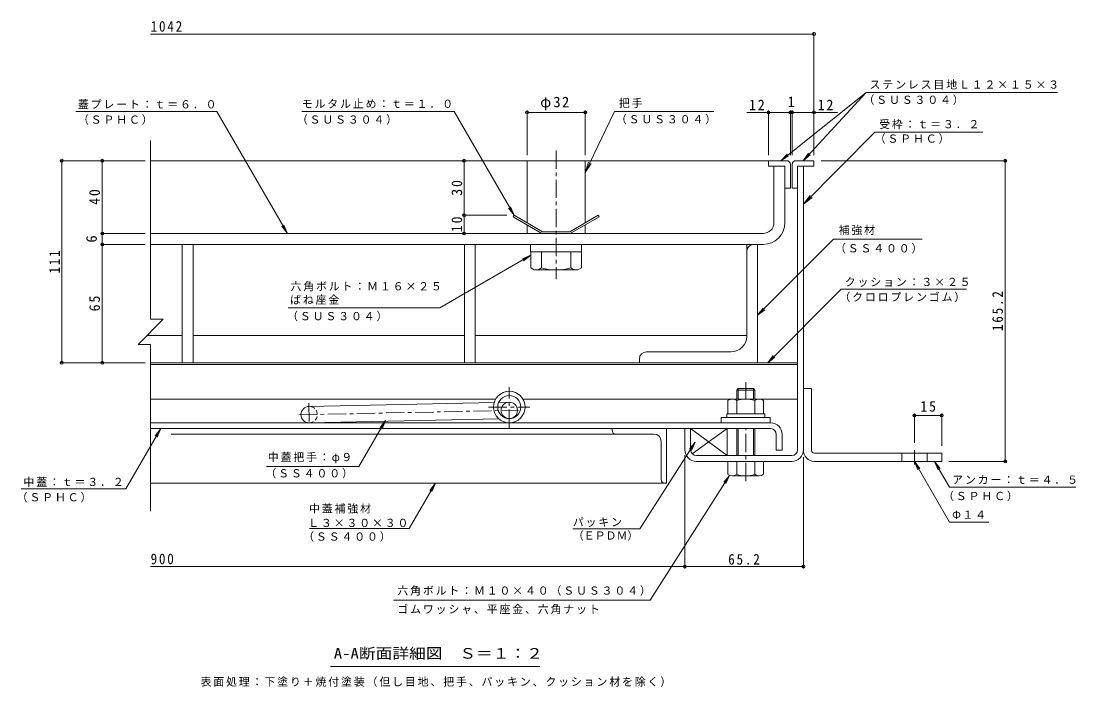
# Model space of a CAD drawing. Units: millimetres at full size. Extents: x -524 to 544, y -392 to 372.
# Drawn here: x -36 to 544, y 6 to 372 of the extents above; entities that cross this region are included whole.
import ezdxf
from ezdxf.enums import TextEntityAlignment as Align

# ---------------------------------------------------------------- set-up
doc = ezdxf.new("R2010")
doc.units = ezdxf.units.MM
doc.header["$LTSCALE"] = 2
doc.header["$PDMODE"] = 32
doc.header["$PDSIZE"] = 1.6
doc.linetypes.add('CHAIN1', pattern=[8, 5, -1, 1, -1])
doc.linetypes.add('DASHED1', pattern=[1.8, 1.2, -0.6])
for name, color, linetype, lineweight in [('D-1', 2, 'Continuous', 9), ('D-2', 3, 'Continuous', 9), ('D-3', 4, 'Continuous', 9), ('D-5', 7, 'Continuous', 9), ('D-6', 6, 'Continuous', 9), ('D-7', 5, 'Continuous', 5), ('D-8', 5, 'Continuous', 5), ('D-9', 134, 'Continuous', 5), ('D-A', 3, 'Continuous', 9), ('D-B', 6, 'Continuous', 9), ('D-C', 2, 'Continuous', 9), ('D-D', 4, 'Continuous', 9), ('D-E', 3, 'Continuous', 9), ('D-F', 7, 'Continuous', 9)]:
    doc.layers.add(name, color=color, linetype=linetype, lineweight=lineweight)
doc.styles.add('ＭＳ ゴシック', font='')
doc.styles.get('ＭＳ ゴシック').set_extended_font_data('MS Gothic')

msp = doc.modelspace()

# ---------------------------------------------------------------- linework, layer by layer
at = {"layer": 'D-1'}
for p, q in [((390.746, 136.048), (390.746, 291.848)), ((393.946, 291.848), (390.746, 291.848)), ((393.946, 136.048), (393.946, 291.848)), ((331.946, 136.048), (331.946, 147.648)), ((387.546, 132.848), (335.146, 132.848)), ((335.146, 129.648), (357.246, 129.648)), ((387.546, 129.648), (367.246, 129.648))]:
    msp.add_line(p, q, dxfattribs=at)
msp.add_lwpolyline([(328.746, 136.048), (328.746, 147.648), (331.946, 147.648)], dxfattribs=at)
for centre, radius, start, end in [((335.146, 136.048), 6.4, 180, 270), ((335.146, 136.048), 3.2, 180, 270), ((387.546, 136.048), 3.2, 270, 0), ((387.546, 136.048), 6.4, 270, 0)]:
    msp.add_arc(centre, radius, start, end, dxfattribs=at)
at = {"layer": 'D-2'}
for p, q in [((377.746, 291.848), (383.746, 291.848)), ((377.746, 291.848), (377.746, 260.848)), ((383.746, 260.848), (383.746, 291.848)), ((35.115, 254.848), (371.746, 254.848)), ((35.115, 248.848), (371.746, 248.848))]:
    msp.add_line(p, q, dxfattribs=at)
at = {"layer": 'D-2', "linetype": 'CHAIN1'}
for p, q in [((232.246, 148.149), (232.246, 170.345)), ((220.897, 159.498), (243.594, 159.498))]:
    msp.add_line(p, q, dxfattribs=at)
at = {"layer": 'D-2'}
for radius in [8.65, 6.35]:
    msp.add_circle((232.246, 159.498), radius, dxfattribs=at)
for radius in [6, 12]:
    msp.add_arc((371.746, 260.848), radius, 270, 0, dxfattribs=at)
at = {"layer": 'D-3'}
for p, q in [((374.746, 294.848), (35.115, 294.848)), ((374.746, 294.848), (374.746, 291.848)), ((384.746, 294.848), (374.746, 294.848)), ((374.746, 291.848), (383.746, 291.848)), ((383.746, 291.848), (383.746, 279.848)), ((386.746, 292.848), (386.746, 279.848)), ((387.746, 292.848), (387.746, 279.848)), ((389.746, 294.848), (399.746, 294.848)), ((399.746, 291.848), (390.746, 291.848)), ((390.746, 279.848), (390.746, 291.848)), ((399.746, 294.848), (399.746, 291.848)), ((383.746, 279.848), (386.746, 279.848)), ((390.746, 279.848), (387.746, 279.848)), ((234.907, 264.848), (234.407, 263.982)), ((234.407, 263.982), (250.228, 254.848)), ((234.907, 264.848), (250.495, 255.848)), ((281.084, 264.848), (265.496, 255.848)), ((281.584, 263.982), (265.764, 254.848)), ((281.084, 264.848), (281.584, 263.982)), ((265.496, 255.848), (250.495, 255.848)), ((250.228, 254.848), (265.764, 254.848))]:
    msp.add_line(p, q, dxfattribs=at)
for centre, start, end in [((384.746, 292.848), 0, 90), ((389.746, 292.848), 90, 180)]:
    msp.add_arc(centre, 2, start, end, dxfattribs=at)
at = {"layer": 'D-5'}
for p, q in [((428.455, 332.327), (381.527, 294.848)), ((428.455, 332.327), (393.752, 294.848)), ((428.455, 332.327), (533.624, 332.327)), ((-5.958, 321.798), (71.478, 321.798)), ((110.337, 254.848), (71.478, 321.798)), ((118.24, 321.798), (202.027, 321.798)), ((202.027, 321.798), (234.907, 264.848)), ((290.078, 321.798), (273.996, 288.381)), ((344.729, 321.798), (290.078, 321.798)), ((433.225, 310.456), (393.946, 271.042)), ((433.225, 310.456), (492.493, 310.456)), ((381.529, 294.848), (384.995, 298.452)), ((381.529, 294.848), (385.809, 297.432)), ((393.752, 294.848), (396.641, 298.928)), ((393.752, 294.848), (397.599, 298.042)), ((273.996, 288.381), (275.87, 294.08)), ((273.996, 288.381), (277.281, 293.401)), ((393.946, 271.042), (397.59, 275.808)), ((393.946, 271.042), (398.699, 274.703)), ((234.907, 264.848), (231.863, 268.815)), ((234.907, 264.848), (232.994, 269.468)), ((110.337, 254.848), (107.284, 258.808)), ((110.337, 254.848), (108.413, 259.463)), ((459.245, 251.692), (410.534, 251.692)), ((244.096, 242.884), (239.476, 240.97)), ((414.754, 224.266), (483.661, 224.266)), ((194.078, 214.006), (110.681, 214.006)), ((368.746, 209.904), (372.713, 212.948)), ((374.336, 183.848), (378.303, 186.892)), ((164.248, 152.178), (161.195, 148.218)), ((164.248, 152.178), (162.324, 147.563)), ((21.446, 114.483), (40.696, 147.648)), ((40.696, 147.648), (37.643, 143.688)), ((40.696, 147.648), (38.772, 143.033)), ((304.098, 92.623), (334.443, 140.244)), ((334.443, 140.244), (331.229, 136.414)), ((334.443, 140.244), (332.329, 135.713)), ((454.946, 129.648), (456.859, 125.028)), ((454.946, 129.648), (457.99, 125.681)), ((454.946, 129.648), (474.228, 96.25)), ((466.005, 129.648), (474.228, 115.406)), ((466.005, 129.648), (467.919, 125.028)), ((466.005, 129.648), (469.049, 125.681)), ((309.654, 53.422), (353.336, 121.973)), ((353.336, 121.973), (350.122, 118.143)), ((353.336, 121.973), (351.223, 117.441)), ((177.305, 92.858), (191.694, 117.648)), ((191.694, 117.648), (188.641, 113.688)), ((191.694, 117.648), (189.77, 113.033)), ((-36.098, 114.483), (21.446, 114.483)), ((474.228, 115.406), (543.716, 115.406)), ((122.426, 92.858), (177.305, 92.858)), ((474.228, 96.25), (495.839, 96.25)), ((267.184, 92.623), (304.098, 92.623)), ((168.679, 53.422), (309.654, 53.422)), ((249.048, 16.979), (134.048, 16.979))]:
    msp.add_line(p, q, dxfattribs=at)
for points in [[(410.534, 251.692), (368.746, 209.904), (371.79, 213.87)], [(194.078, 214.006), (244.096, 242.884), (240.129, 239.84)], [(414.754, 224.266), (374.336, 183.848), (377.38, 187.815)], [(98.769, 126.795), (149.515, 126.795), (164.248, 152.178)]]:
    msp.add_lwpolyline(points, dxfattribs=at)
at = {"layer": 'D-6'}
for p, q in [((390.746, 273.647), (390.746, 270.647)), ((35.115, 183.848), (390.746, 183.848)), ((35.115, 182.848), (390.746, 182.848)), ((224.77, 163.849), (35.115, 163.849)), ((239.722, 163.849), (353.746, 163.849)), ((370.746, 163.849), (390.746, 163.849)), ((122.152, 159.846), (223.958, 161.975)), ((226.421, 162.027), (232.152, 162.147)), ((122.34, 150.849), (226.506, 153.026)), ((232.246, 153.147), (232.34, 153.149)), ((331.946, 147.648), (331.946, 136.048)), ((332.849, 133.819), (351.946, 147.648))]:
    msp.add_line(p, q, dxfattribs=at)
at = {"layer": 'D-6', "linetype": 'CHAIN1'}
for p, q in [((116.542, 155.229), (237.302, 157.754)), ((122.114, 161.648), (122.364, 149.673))]:
    msp.add_line(p, q, dxfattribs=at)
at = {"layer": 'D-6'}
msp.add_lwpolyline([(335.146, 132.848), (351.946, 132.848), (351.946, 147.648), (331.946, 147.648), (351.946, 132.848)], dxfattribs=at)
msp.add_circle((232.246, 157.648), 4.5, dxfattribs=at)
msp.add_arc((122.246, 155.348), 4.5, 90, 270, dxfattribs=at)
at = {"layer": 'D-6', "linetype": 'DASHED1'}
msp.add_arc((122.246, 155.348), 4.5, 270, 90, dxfattribs=at)
at = {"layer": 'D-7'}
for p, q in [((358.058, 169.648), (357.246, 168.836)), ((367.246, 168.836), (357.246, 168.836)), ((357.246, 163.848), (357.246, 168.836)), ((366.434, 169.648), (358.058, 169.648)), ((358.058, 163.848), (358.058, 169.648)), ((366.434, 169.648), (367.246, 168.836)), ((366.434, 163.848), (366.434, 169.648)), ((367.246, 168.836), (367.246, 164.148)), ((367.246, 168.836), (367.246, 163.848)), ((357.246, 147.648), (357.246, 132.848)), ((358.058, 132.848), (358.058, 147.648)), ((366.434, 132.848), (366.434, 147.648)), ((367.246, 147.648), (367.246, 132.848)), ((372.046, 129.648), (352.446, 129.648)), ((352.446, 122.542), (352.446, 129.648)), ((357.246, 129.648), (357.246, 122.542)), ((367.246, 129.648), (367.246, 122.542)), ((372.046, 122.542), (372.046, 129.648)), ((369.646, 121.647), (354.846, 121.647))]:
    msp.add_line(p, q, dxfattribs=at)
at = {"layer": 'D-7', "linetype": 'CHAIN1'}
for p, q in [((362.246, 163.848), (362.246, 173.18)), ((362.246, 118.77), (362.246, 147.648))]:
    msp.add_line(p, q, dxfattribs=at)
at = {"layer": 'D-7', "color": 2, "lineweight": 9}
for p, q in [((352.431, 163.088), (353.746, 163.848)), ((352.431, 163.088), (352.431, 155.848)), ((370.746, 163.848), (353.746, 163.848)), ((357.338, 163.088), (357.338, 155.848)), ((367.153, 163.088), (367.153, 155.848))]:
    msp.add_line(p, q, dxfattribs=at)
at = {"layer": 'D-7', "color": 134}
for p, q in [((348.746, 153.848), (348.746, 150.848)), ((348.746, 153.848), (375.746, 153.848)), ((348.746, 150.848), (375.746, 150.848)), ((375.746, 153.848), (375.746, 150.848))]:
    msp.add_line(p, q, dxfattribs=at)
at = {"layer": 'D-7', "color": 6, "lineweight": 9}
for p, q in [((351.746, 155.848), (351.746, 153.848)), ((351.746, 153.848), (372.746, 153.848))]:
    msp.add_line(p, q, dxfattribs=at)
at = {"layer": 'D-7', "color": 2, "lineweight": 9}
msp.add_lwpolyline([(370.746, 163.848), (372.061, 163.088), (372.061, 155.848), (352.431, 155.848)], dxfattribs=at)
at = {"layer": 'D-7', "color": 6, "lineweight": 9}
msp.add_lwpolyline([(351.746, 155.848), (372.746, 155.848), (372.746, 153.848)], dxfattribs=at)
at = {"layer": 'D-7', "color": 2, "lineweight": 9}
for centre, radius, start, end in [((355.327, 158.071), 5.793, 94.38438, 120), ((354.731, 159.008), 4.842, 57.42749, 88.18784), ((362.246, 147.607), 16.241, 72.41188, 107.5881), ((369.76, 159.008), 4.842, 91.81215, 122.57249), ((369.164, 158.071), 5.793, 59.99998, 85.6156)]:
    msp.add_arc(centre, radius, start, end, dxfattribs=at)
at = {"layer": 'D-7'}
for centre, radius, start, end in [((354.846, 125.313), 3.666, 229.1022, 310.89809), ((362.246, 136.063), 14.416, 249.70546, 290.29454), ((369.646, 125.313), 3.666, 229.10191, 310.8978)]:
    msp.add_arc(centre, radius, start, end, dxfattribs=at)
at = {"layer": 'D-8'}
for p, q in [((35.115, 248.848), (368.746, 248.848)), ((368.746, 248.848), (368.746, 183.848)), ((368.746, 183.848), (35.115, 183.848))]:
    msp.add_line(p, q, dxfattribs=at)
at = {"layer": 'D-9'}
for p, q in [((244.096, 244.848), (244.096, 235.974)), ((249.996, 235.945), (249.996, 244.848)), ((265.996, 235.945), (265.996, 244.848)), ((271.896, 244.848), (271.896, 235.945)), ((362.746, 198.348), (362.746, 244.848)), ((366.746, 248.848), (368.746, 248.848)), ((368.746, 183.848), (368.746, 248.848)), ((246.004, 234.872), (244.096, 235.974)), ((269.996, 234.848), (246.046, 234.848)), ((269.996, 234.848), (271.896, 235.945)), ((303.746, 185.848), (303.746, 183.848)), ((354.246, 189.848), (307.746, 189.848)), ((303.746, 183.848), (368.746, 183.848))]:
    msp.add_line(p, q, dxfattribs=at)
for centre, radius, start, end in [((366.746, 244.848), 4, 90, 180), ((246.253, 241.75), 6.906, 267.86055, 302.81094), ((257.996, 264.568), 29.72, 254.38446, 285.61554), ((269.738, 241.75), 6.906, 237.18906, 272.13945), ((354.246, 198.348), 8.5, 270, 0), ((307.746, 185.848), 4, 90, 180)]:
    msp.add_arc(centre, radius, start, end, dxfattribs=at)
at = {"layer": 'D-A'}
for p, q in [((375.846, 150.848), (35.115, 150.848)), ((35.115, 147.648), (375.846, 147.648)), ((379.046, 144.448), (379.046, 135.848)), ((382.246, 144.448), (382.246, 135.848)), ((379.046, 135.848), (382.246, 135.848))]:
    msp.add_line(p, q, dxfattribs=at)
for radius in [6.4, 3.2]:
    msp.add_arc((375.846, 144.448), radius, 0, 90, dxfattribs=at)
at = {"layer": 'D-B'}
for p, q in [((288.746, 147.648), (46.42, 147.648)), ((288.746, 147.648), (318.746, 147.648)), ((288.746, 146.648), (288.746, 147.648)), ((318.746, 147.648), (318.746, 117.648)), ((290.746, 144.648), (46.42, 144.648)), ((290.746, 144.648), (311.746, 144.648)), ((315.746, 119.648), (315.746, 140.648)), ((317.746, 117.648), (35.115, 117.648)), ((317.746, 117.648), (318.746, 117.648))]:
    msp.add_line(p, q, dxfattribs=at)
for centre, radius, start, end in [((290.746, 146.648), 2, 180, 270), ((311.746, 140.648), 4, 0, 90), ((317.746, 119.648), 2, 180, 270)]:
    msp.add_arc(centre, radius, start, end, dxfattribs=at)
at = {"layer": 'D-C', "linetype": 'CHAIN1'}
msp.add_line((257.996, 300.383), (257.996, 229.722), dxfattribs=at)
at = {"layer": 'D-C'}
for p, q in [((241.996, 294.848), (273.996, 294.848)), ((241.996, 260.756), (241.996, 294.848)), ((273.996, 260.756), (273.996, 294.848)), ((241.996, 254.848), (241.996, 259.601)), ((273.996, 254.848), (273.996, 259.601)), ((273.996, 254.848), (241.996, 254.848))]:
    msp.add_line(p, q, dxfattribs=at)
at = {"layer": 'D-C', "color": 134, "lineweight": 5}
for p, q in [((243.996, 248.848), (271.996, 248.848)), ((271.996, 248.848), (271.996, 244.848))]:
    msp.add_line(p, q, dxfattribs=at)
msp.add_lwpolyline([(243.996, 248.848), (243.996, 244.848), (271.996, 244.848)], dxfattribs=at)
at = {"layer": 'D-D'}
for p, q in [((35.115, 248.848), (52.412, 248.848)), ((52.412, 198.848), (52.412, 248.848)), ((58.412, 248.848), (58.412, 198.848)), ((58.412, 248.848), (207.579, 248.848)), ((207.579, 248.848), (207.579, 198.848)), ((362.746, 248.848), (213.579, 248.848)), ((362.746, 198.848), (362.746, 248.848)), ((52.412, 198.848), (33.149, 198.848)), ((207.579, 198.848), (58.412, 198.848))]:
    msp.add_line(p, q, dxfattribs=at)
msp.add_lwpolyline([(213.579, 248.848), (213.579, 198.848), (362.746, 198.848)], dxfattribs=at)
at = {"layer": 'D-E', "color": 2}
for p, q in [((52.412, 248.848), (52.412, 183.848)), ((58.412, 248.848), (52.412, 248.848)), ((58.412, 183.848), (58.412, 248.848)), ((207.579, 248.848), (207.579, 183.848)), ((213.579, 248.848), (207.579, 248.848)), ((213.579, 183.848), (213.579, 248.848)), ((52.412, 183.848), (58.412, 183.848)), ((207.579, 183.848), (213.579, 183.848))]:
    msp.add_line(p, q, dxfattribs=at)
at = {"layer": 'D-E'}
for p, q in [((393.946, 169.649), (393.946, 136.048)), ((393.946, 169.649), (398.446, 169.649)), ((398.446, 135.648), (398.446, 169.649)), ((399.946, 134.148), (469.946, 134.148)), ((447.946, 129.647), (447.946, 134.147)), ((461.946, 129.648), (461.946, 134.148)), ((469.946, 134.148), (469.946, 129.648)), ((469.946, 129.648), (399.946, 129.648))]:
    msp.add_line(p, q, dxfattribs=at)
at = {"layer": 'D-E', "linetype": 'CHAIN1'}
msp.add_line((454.946, 127.901), (454.946, 135.79), dxfattribs=at)
at = {"layer": 'D-E'}
for radius, start in [(6, 176.17647), (1.5, 180.00027)]:
    msp.add_arc((399.946, 135.648), radius, start, 270, dxfattribs=at)
at = {"layer": 'D-F'}
for p, q in [((399.746, 297.848), (399.746, 365.445)), ((399.746, 364.445), (35.115, 364.445)), ((241.996, 297.848), (241.996, 322.373)), ((241.996, 321.373), (273.996, 321.373)), ((273.996, 297.848), (273.996, 322.373)), ((362.833, 321.373), (386.746, 321.373)), ((374.746, 297.848), (374.746, 322.373)), ((386.746, 297.848), (386.746, 322.373)), ((386.746, 321.373), (387.746, 321.373)), ((387.746, 297.848), (387.746, 322.373)), ((387.746, 321.373), (412.616, 321.373)), ((32.115, 294.848), (-14.395, 294.848)), ((-13.795, 183.848), (-13.795, 294.848)), ((8.493, 254.848), (8.493, 294.848)), ((207.427, 264.848), (207.427, 294.848)), ((505.471, 294.848), (403.746, 294.848)), ((504.871, 129.648), (504.871, 294.848)), ((206.827, 264.848), (230.907, 264.848)), ((207.427, 254.848), (207.427, 264.848)), ((32.115, 254.848), (7.493, 254.848)), ((8.493, 248.848), (8.493, 254.848)), ((32.115, 248.848), (7.493, 248.848)), ((8.493, 183.848), (8.493, 248.848)), ((35.115, 193.933), (28.234, 193.933)), ((35.115, 193.933), (35.115, 102.34)), ((-14.395, 183.848), (32.115, 183.848)), ((454.946, 155.498), (454.946, 139.79)), ((454.946, 154.898), (469.946, 154.898)), ((469.946, 155.498), (469.946, 138.148)), ((328.745, 133.047), (328.745, 70.868)), ((393.946, 71.268), (393.946, 132.048)), ((505.471, 129.648), (473.946, 129.648)), ((328.745, 71.868), (35.115, 71.868)), ((328.745, 71.868), (393.946, 71.868))]:
    msp.add_line(p, q, dxfattribs=at)
msp.add_lwpolyline([(35.115, 306), (35.115, 207.696), (41.997, 207.696), (28.234, 193.933)], dxfattribs=at)
for p in [(399.746, 364.445), (241.996, 321.373), (273.996, 321.373), (374.746, 321.373), (386.746, 321.373), (387.746, 321.373), (399.746, 321.373), (-13.795, 294.848), (8.493, 294.848), (207.427, 294.848), (504.871, 294.848), (207.427, 264.848), (8.493, 254.848), (207.427, 254.848), (8.493, 248.848), (-13.795, 183.848), (8.493, 183.848), (454.946, 154.898), (469.946, 154.898), (504.871, 129.648), (328.745, 71.868), (393.946, 71.868)]:
    msp.add_point(p, dxfattribs=at)

# ---------------------------------------------------------------- texts
at = {"layer": 'D-5', "style": 'ＭＳ ゴシック'}
msp.add_text('（ＥＰＤＭ）', height=4.399, dxfattribs=at).set_placement((267.184, 85.311), align=Align.BOTTOM_LEFT)
at = {"layer": 'D-5', "color": 2, "style": 'ＭＳ ゴシック', "width": 1.15}
msp.add_text('A-A断面詳細図\u3000Ｓ＝１：２', height=5.865, dxfattribs=at).set_placement((135.798, 19.479), align=Align.BOTTOM_LEFT)
at = {"layer": 'D-5', "char_height": 4.399, "attachment_point": 7, "style": 'ＭＳ ゴシック'}
for s, insert in [('\\T1.17;ステンレス目地Ｌ１２×１５×３', (430.294, 333.961)), ('\\T1.17;（ＳＵＳ３０４）', (426.926, 325.473)), ('\\T1.17;蓋プレート：ｔ＝６．０', (-4.892, 323.308)), ('\\T1.17;モルタル止め：ｔ＝１．０', (118.161, 323.599)), ('\\T1.17;把手', (292.497, 323.766)), ('\\T1.17;（ＳＰＨＣ）', (-4.892, 314.575)), ('\\T1.17;（ＳＵＳ３０４）', (115.449, 314.617)), ('\\T1.17;（ＳＵＳ３０４）', (290.815, 314.785)), ('\\T1.17;受枠：ｔ＝３．２', (435.525, 312.168)), ('\\T1.17;（ＳＰＨＣ）', (433.093, 304.139)), ('\\T1.17;補強材', (413.285, 253.987)), ('\\T1.17;（ＳＳ４００）', (411.245, 243.883)), ('\\T1.17;六角ボルト：Ｍ１６×２５', (111.987, 223.077)), ('\\T1.17;クッション：３×２５', (416.664, 225.532)), ('\\T1.17;ばね座金', (111.777, 215.732)), ('\\T1.17;（クロロプレンゴム）', (413.701, 217.111)), ('\\T1.17;（ＳＵＳ３０４）', (110.125, 206.62)), ('\\T1.17;中蓋把手：φ９', (99.513, 128.572)), ('\\T1.17;（ＳＳ４００）', (98.184, 120.264)), ('\\T1.17;アンカー：ｔ＝４．５', (475.689, 117.11)), ('\\T1.17;中蓋：ｔ＝３．２', (-34.811, 115.622)), ('\\T1.17;（ＳＰＨＣ）', (-38.547, 107.109)), ('\\T1.17;（ＳＰＨＣ）', (470.693, 107.789)), ('\\T1.17;中蓋補強材', (122.169, 100.958)), ('\\T1.17;パッキン', (267.184, 93.588)), ('\\T1.17;Φ１４', (475.689, 97.954)), ('\\T1.17;Ｌ３×３０×３０', (121.7, 93.52)), ('\\T1.17;（ＳＳ４００）', (118.931, 85.493)), ('\\T1.17;六角ボルト：Ｍ１０×４０（ＳＵＳ３０４）', (170.708, 55.826)), ('\\T1.17;ゴムワッシャ、平座金、六角ナット', (170.708, 45.661)), ('\\T1.17;表面処理：下塗り＋焼付塗装（但し目地、把手、パッキン、クッション材を除く）', (62.548, 5.753))]:
    msp.add_mtext(s, dxfattribs=dict(at, insert=insert))
at = {"layer": 'D-F', "color": 2, "style": 'ＭＳ ゴシック'}
msp.add_text('1', height=5.865, dxfattribs=at).set_placement((385.246, 322.572), align=Align.BOTTOM_LEFT)
msp.add_text('6', height=5.865, rotation=90, dxfattribs=at).set_placement((7.293, 249.848), align=Align.BOTTOM_LEFT)
at = {"layer": 'D-F', "color": 2, "char_height": 5.865, "attachment_point": 7, "style": 'ＭＳ ゴシック'}
for s, insert in [('\\T1.28;\\W0.9;1042', (35.115, 365.645)), ('\\T1.19;φ32', (249.246, 322.572)), ('\\T1.27;\\W0.95;12', (364.053, 322.572)), ('\\T1.27;\\W0.95;12', (401.801, 322.572)), ('\\T1.27;\\W0.95;15', (458.196, 156.898)), ('\\T1.27;\\W0.9;900', (35.115, 73.068)), ('\\T1.28;\\W0.9;65.2', (352.595, 72.868))]:
    msp.add_mtext(s, dxfattribs=dict(at, insert=insert))
at = {"layer": 'D-F', "color": 2, "char_height": 5.865, "attachment_point": 7, "rotation": 90, "style": 'ＭＳ ゴシック'}
for s, insert in [('\\T1.27;\\W0.95;40', (7.293, 270.598)), ('\\T1.27;\\W0.95;30', (206.427, 275.598)), ('\\T1.27;\\W0.95;10', (206.427, 255.598)), ('\\T1.27;\\W0.9;111', (-14.795, 232.848)), ('\\T1.28;\\W0.9;165.2', (503.671, 201.248)), ('\\T1.27;\\W0.95;65', (7.293, 212.098))]:
    msp.add_mtext(s, dxfattribs=dict(at, insert=insert))

doc.saveas('drawing.dxf')
